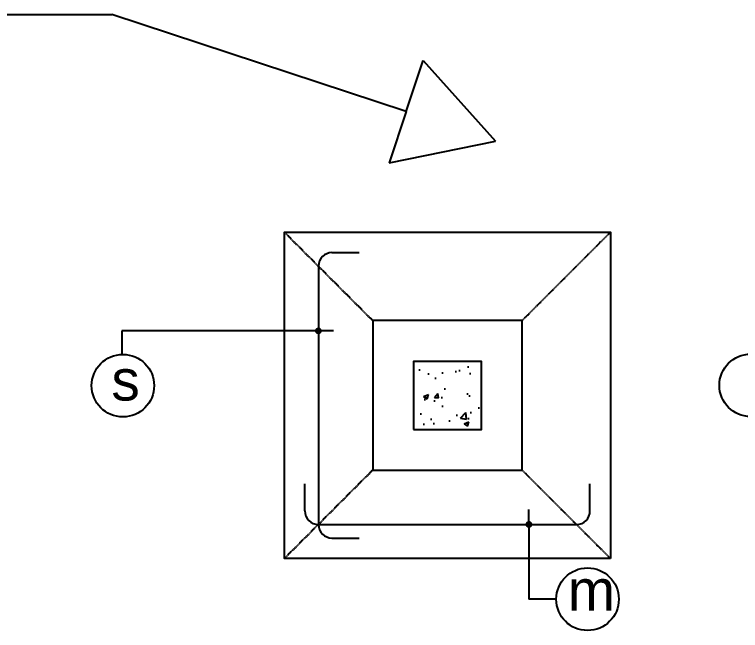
# Model space of a CAD drawing. Header units: inches. Extents: x -24938 to -15053, y -9405 to -790.
# Drawn here: x -19982 to -18201, y -5625 to -4115 of the extents above; entities that cross this region are included whole.
import ezdxf

# ---------------------------------------------------------------- set-up
doc = ezdxf.new("R2010")
doc.units = ezdxf.units.IN
doc.linetypes.add('HIDDENX2', pattern=[0.75, 0.5, -0.25])
doc.layers.add('dim', color=7, linetype='Continuous')
doc.layers.add('dimension', color=10, linetype='Continuous')
doc.styles.get("Standard").update_dxf_attribs({"font": 'arial.ttf', "height": 36})

msp = doc.modelspace()

# ---------------------------------------------------------------- hatches: boundary and pattern name
at = {"layer": 'dim', "linetype": 'HIDDENX2'}
h = msp.add_hatch(dxfattribs=at)
h.set_pattern_fill('AR-CONC', color=256, scale=16.660362)
h.set_pattern_definition([(50, (-20177.8, -6056.89), (119.498, -10.455), [12.495, -137.448]), (355, (-20177.8, -6056.89), (-23.1165, 125.318), [9.996, -109.958]), (100.4514, (-20167.84, -6057.76), (96.382, 114.863), [10.619, -116.813]), (46.184, (-20177.8, -6023.57), (177.806, -27.576), [18.743, -206.172]), (96.636, (-20162.98, -6025.87), (155.718, 162.292), [15.929, -175.22]), (351.184, (-20177.8, -6023.57), (155.718, 162.292), [14.994, -164.938]), (21, (-20161.13, -6031.9), (99.447, -67.078), [12.495, -137.448]), (326, (-20161.13, -6031.9), (40.537, 120.813), [9.996, -109.958]), (71.4514, (-20152.85, -6037.49), (139.984, 53.735), [10.619, -116.813]), (37.5, (-20177.795, -6056.894), (2.0259, 55.4613), [0, -108.6256, 0, -111.6244, 0, -110.375]), (7.5, (-20177.795, -6056.894), (43.8283, 65.7104), [0, -63.6426, 0, -106.1265, 0, -42.0674]), (327.5, (-20214.948, -6056.894), (88.9368, -3.7577), [0, -41.651, 0, -129.9508, 0, -172.4347]), (317.5, (-20231.61, -6056.89), (97.161, 16.678), [0, -54.1462, 0, -86.3007, 0, -122.4537])])
h.paths.add_polyline_path([(-19003.5, -5132.3), (-18836.9, -5132.3), (-18836.9, -4965.7), (-19003.5, -4965.7)])

# ---------------------------------------------------------------- linework, layer by layer
at = {"linetype": 'HIDDENX2', "ltscale": 3}
for p, q in [((-19103.5, -4865.7), (-19320, -4649.1)), ((-19103.5, -5232.2), (-19320, -5448.8)), ((-18736.9, -5232.2), (-18520.3, -5448.8))]:
    msp.add_line(p, q, dxfattribs=at)
for p, q in [((-19203.4, -4699.1), (-19136.8, -4699.1)), ((-19236.7, -4732.4), (-19236.7, -5365.5)), ((-18520.3, -5049), (-18520.3, -5448.8)), ((-19270.1, -5332.2), (-19270.1, -5265.6)), ((-18570.3, -5332.2), (-18570.3, -5265.6)), ((-19236.7, -5365.5), (-18603.6, -5365.5)), ((-19203.4, -5398.8), (-19136.8, -5398.8))]:
    msp.add_line(p, q)
for points in [[(-18520.3, -5448.8), (-19320, -5448.8), (-19320, -4649.1), (-18520.3, -4649.1)], [(-19103.5, -5232.2), (-18736.9, -5232.2), (-18736.9, -4865.7), (-19103.5, -4865.7)], [(-19003.5, -5132.3), (-18836.9, -5132.3), (-18836.9, -4965.7), (-19003.5, -4965.7)]]:
    msp.add_lwpolyline(points, close=True)
at = {"const_width": 8.33}
for points in [[(-19240.9, -4890.8, 1), (-19232.6, -4890.8, 1)], [(-18724.4, -5365.5, 1), (-18716, -5365.5, 1)]]:
    msp.add_lwpolyline(points, format="xyb", close=True, dxfattribs=at)
for centre, start, end in [((-19203.4, -4732.4), 90, 180), ((-19236.7, -5332.2), 180, 270), ((-18603.6, -5332.2), 270, 0), ((-19203.4, -5365.5), 180, 270)]:
    msp.add_arc(centre, 33.3, start, end)
for p in [(-19236.7, -4890.8), (-18720.2, -5365.5)]:
    msp.add_point(p)
at = {"layer": 'dim', "linetype": 'HIDDENX2', "ltscale": 3}
msp.add_line((-18736.9, -4865.7), (-18520.3, -4649.1), dxfattribs=at)
at = {"layer": 'dimension'}
for p, q in [((-20684.9, -4115.2), (-19743.3, -4115.2)), ((-19021.5, -4353.1), (-19743.3, -4115.2)), ((-19021.5, -4353.1), (-18979.7, -4227.7)), ((-18979.7, -4227.7), (-18801.8, -4425.6)), ((-19021.5, -4353.1), (-19063.3, -4478.6)), ((-19063.3, -4478.6), (-18801.8, -4425.6)), ((-19199.7, -4890.8), (-19718.9, -4890.8)), ((-19718.9, -4891.1), (-19718.9, -4948.5)), ((-18720.2, -5365.5), (-18720.2, -5329.1)), ((-18720.2, -5369.7), (-18720.2, -5548.8)), ((-18653, -5548.8), (-18720.2, -5548.8))]:
    msp.add_line(p, q, dxfattribs=at)
for centre in [(-19716.5, -5025.2), (-18176.2, -5024.4), (-18576.3, -5548.8)]:
    msp.add_circle(centre, 76.7, dxfattribs=at)

# ---------------------------------------------------------------- texts
at = {"layer": 'dimension', "char_height": 100, "attachment_point": 1}
for s, width, insert in [('s', 105.506, (-19744.7, -4961.6)), ('m', 99.962, (-18624.9, -5476.8))]:
    msp.add_mtext_dynamic_manual_height_columns(s, width=width, gutter_width=499.8, heights=[0], dxfattribs=dict(at, insert=insert))

doc.saveas('drawing.dxf')
